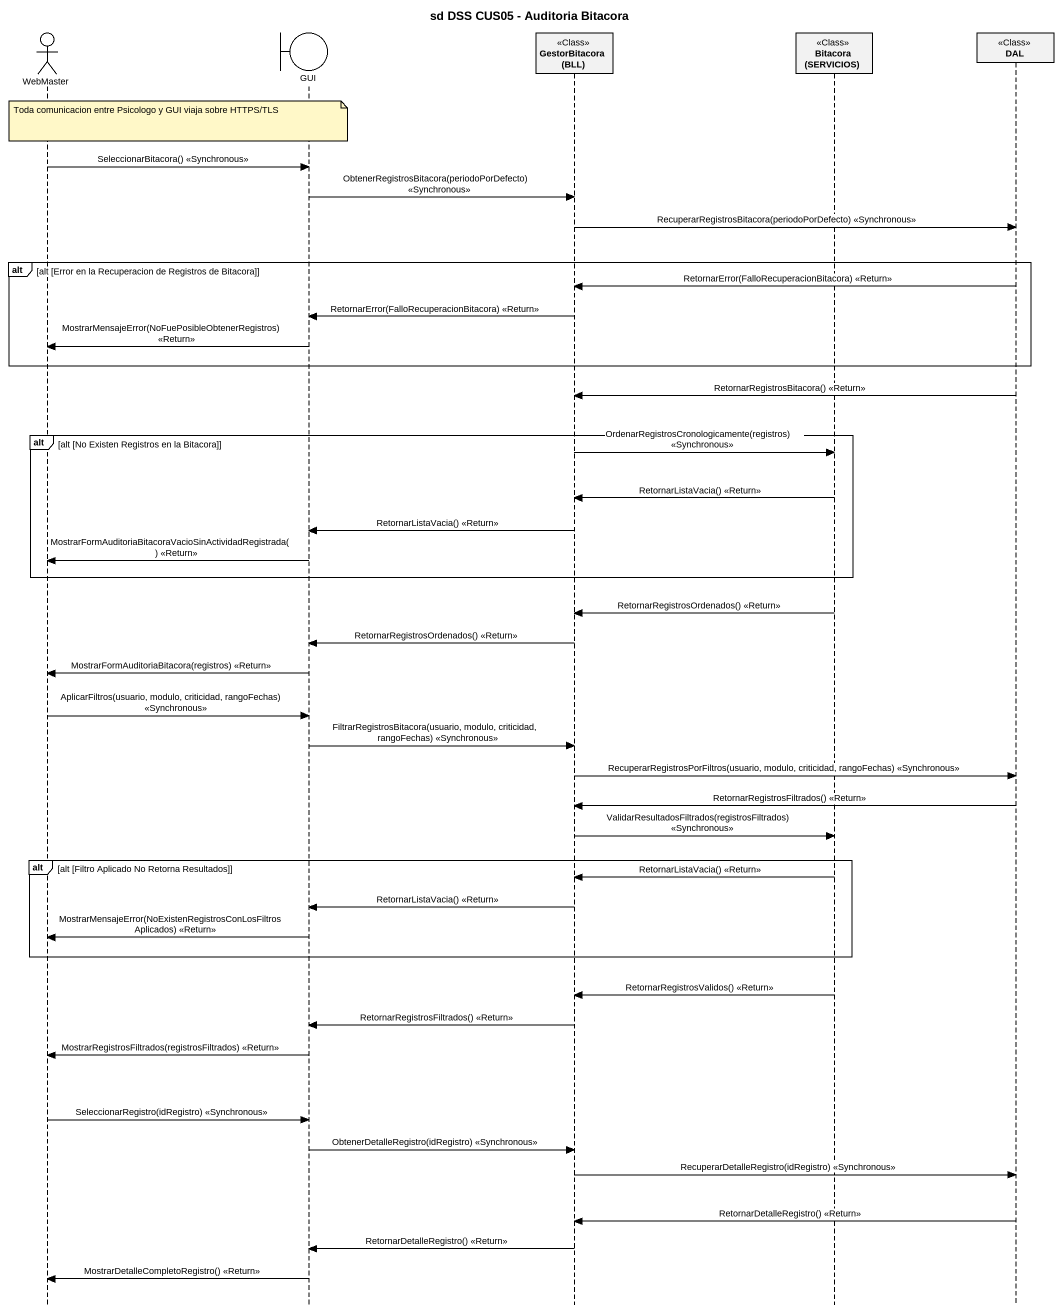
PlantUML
@startuml
title sd DSS CUS05 - Auditoria Bitacora
hide footbox
actor WebMaster
boundary GUI
participant "GestorBitacora (BLL)" as GestorBitacora_BLL <<Class>>
participant "Bitacora (SERVICIOS)" as Bitacora_SERVICIOS <<Class>>
participant DAL <<Class>>

note over GUI : Toda comunicacion entre Psicologo y GUI viaja sobre HTTPS/TLS
WebMaster -> GUI : SeleccionarBitacora() <<Synchronous>>
GUI -> GestorBitacora_BLL : ObtenerRegistrosBitacora(periodoPorDefecto) <<Synchronous>>
GestorBitacora_BLL -> DAL : RecuperarRegistrosBitacora(periodoPorDefecto) <<Synchronous>>
alt alt [Error en la Recuperacion de Registros de Bitacora]
  DAL -> GestorBitacora_BLL : RetornarError(FalloRecuperacionBitacora) <<Return>>
  GestorBitacora_BLL -> GUI : RetornarError(FalloRecuperacionBitacora) <<Return>>
  GUI -> WebMaster : MostrarMensajeError(NoFuePosibleObtenerRegistros) <<Return>>
end
DAL -> GestorBitacora_BLL : RetornarRegistrosBitacora() <<Return>>
alt alt [No Existen Registros en la Bitacora]
  GestorBitacora_BLL -> Bitacora_SERVICIOS : OrdenarRegistrosCronologicamente(registros) <<Synchronous>>
  Bitacora_SERVICIOS -> GestorBitacora_BLL : RetornarListaVacia() <<Return>>
  GestorBitacora_BLL -> GUI : RetornarListaVacia() <<Return>>
  GUI -> WebMaster : MostrarFormAuditoriaBitacoraVacioSinActividadRegistrada() <<Return>>
end
Bitacora_SERVICIOS -> GestorBitacora_BLL : RetornarRegistrosOrdenados() <<Return>>
GestorBitacora_BLL -> GUI : RetornarRegistrosOrdenados() <<Return>>
GUI -> WebMaster : MostrarFormAuditoriaBitacora(registros) <<Return>>
WebMaster -> GUI : AplicarFiltros(usuario, modulo, criticidad, rangoFechas) <<Synchronous>>
GUI -> GestorBitacora_BLL : FiltrarRegistrosBitacora(usuario, modulo, criticidad, rangoFechas) <<Synchronous>>
GestorBitacora_BLL -> DAL : RecuperarRegistrosPorFiltros(usuario, modulo, criticidad, rangoFechas) <<Synchronous>>
DAL -> GestorBitacora_BLL : RetornarRegistrosFiltrados() <<Return>>
GestorBitacora_BLL -> Bitacora_SERVICIOS : ValidarResultadosFiltrados(registrosFiltrados) <<Synchronous>>
alt alt [Filtro Aplicado No Retorna Resultados]
  Bitacora_SERVICIOS -> GestorBitacora_BLL : RetornarListaVacia() <<Return>>
  GestorBitacora_BLL -> GUI : RetornarListaVacia() <<Return>>
  GUI -> WebMaster : MostrarMensajeError(NoExistenRegistrosConLosFiltrosAplicados) <<Return>>
end
Bitacora_SERVICIOS -> GestorBitacora_BLL : RetornarRegistrosValidos() <<Return>>
GestorBitacora_BLL -> GUI : RetornarRegistrosFiltrados() <<Return>>
GUI -> WebMaster : MostrarRegistrosFiltrados(registrosFiltrados) <<Return>>
WebMaster -> GUI : SeleccionarRegistro(idRegistro) <<Synchronous>>
GUI -> GestorBitacora_BLL : ObtenerDetalleRegistro(idRegistro) <<Synchronous>>
GestorBitacora_BLL -> DAL : RecuperarDetalleRegistro(idRegistro) <<Synchronous>>
DAL -> GestorBitacora_BLL : RetornarDetalleRegistro() <<Return>>
GestorBitacora_BLL -> GUI : RetornarDetalleRegistro() <<Return>>
GUI -> WebMaster : MostrarDetalleCompletoRegistro() <<Return>>
@enduml
